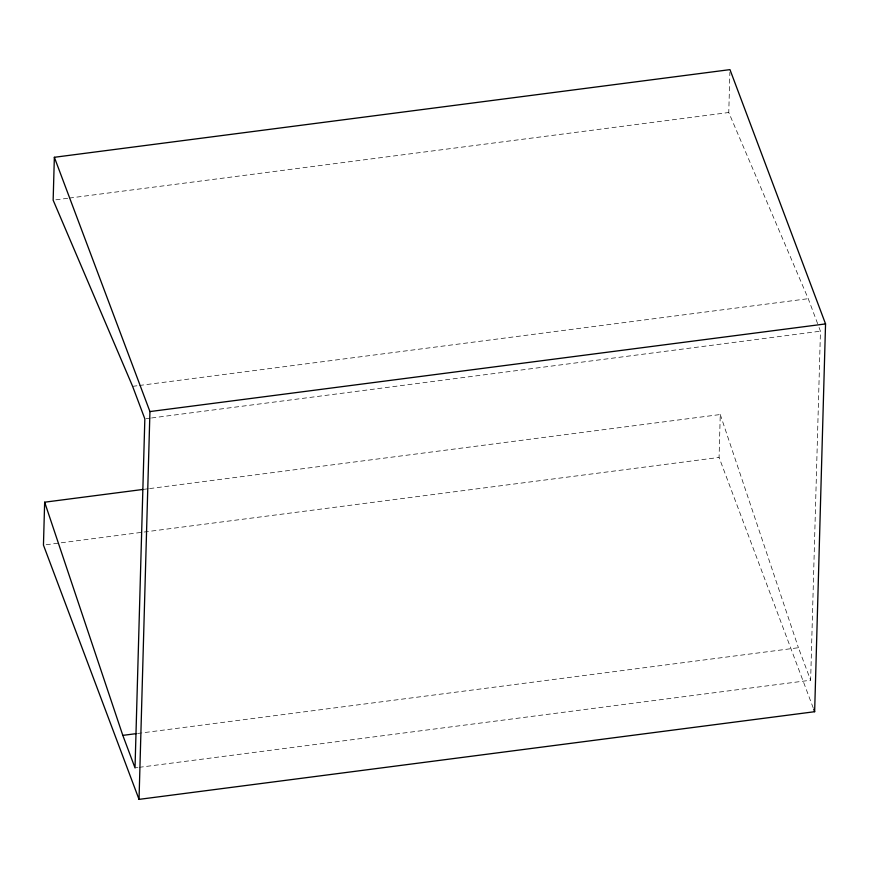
<?xml version="1.0" encoding="UTF-8"?>
<svg xmlns="http://www.w3.org/2000/svg" width="869" height="869" viewBox="0 0 869 869"><rect width="100%" height="100%" fill="white"/><g stroke="black" fill="none" stroke-linecap="round" stroke-linejoin="round"><path stroke-width="0.65" stroke-dasharray="4.34 3.26" d="M813.221 707.92L719.065 457.431L720.271 414.535L149.631 488.574M817.631 323.692L808.235 298.686L728.765 112.514L729.895 72.301M139.062 767.349L810.636 680.221L820.455 331.187L818.109 324.941M55.844 199.827L67.956 198.251M69.303 198.078L728.765 112.514M132.62 386.347L138.008 385.651M139.355 385.478L808.235 298.686M146.188 418.673L150.218 418.152M151.564 417.978L820.455 331.187M144.254 489.28L148.284 488.758M46.144 544.744L719.065 457.431M137.606 733.458L798.426 647.72L810.636 680.221M135.021 767.881L137.715 767.523M720.271 414.535L798.426 647.72"/><path stroke-width="1.3" d="M44.656 502.195L43.45 545.091L139.029 799.371L814.644 711.711L825.55 323.909L729.971 69.629L54.356 157.289L53.15 200.174L132.62 386.347L144.841 418.847L135.021 767.881L122.811 735.38L44.656 502.195L142.907 489.453M139.029 799.371L149.935 411.569L54.356 157.289M149.935 411.569L825.55 323.909M122.811 735.38L136.27 733.632M813.699 709.18L814.644 711.711"/></g></svg>
